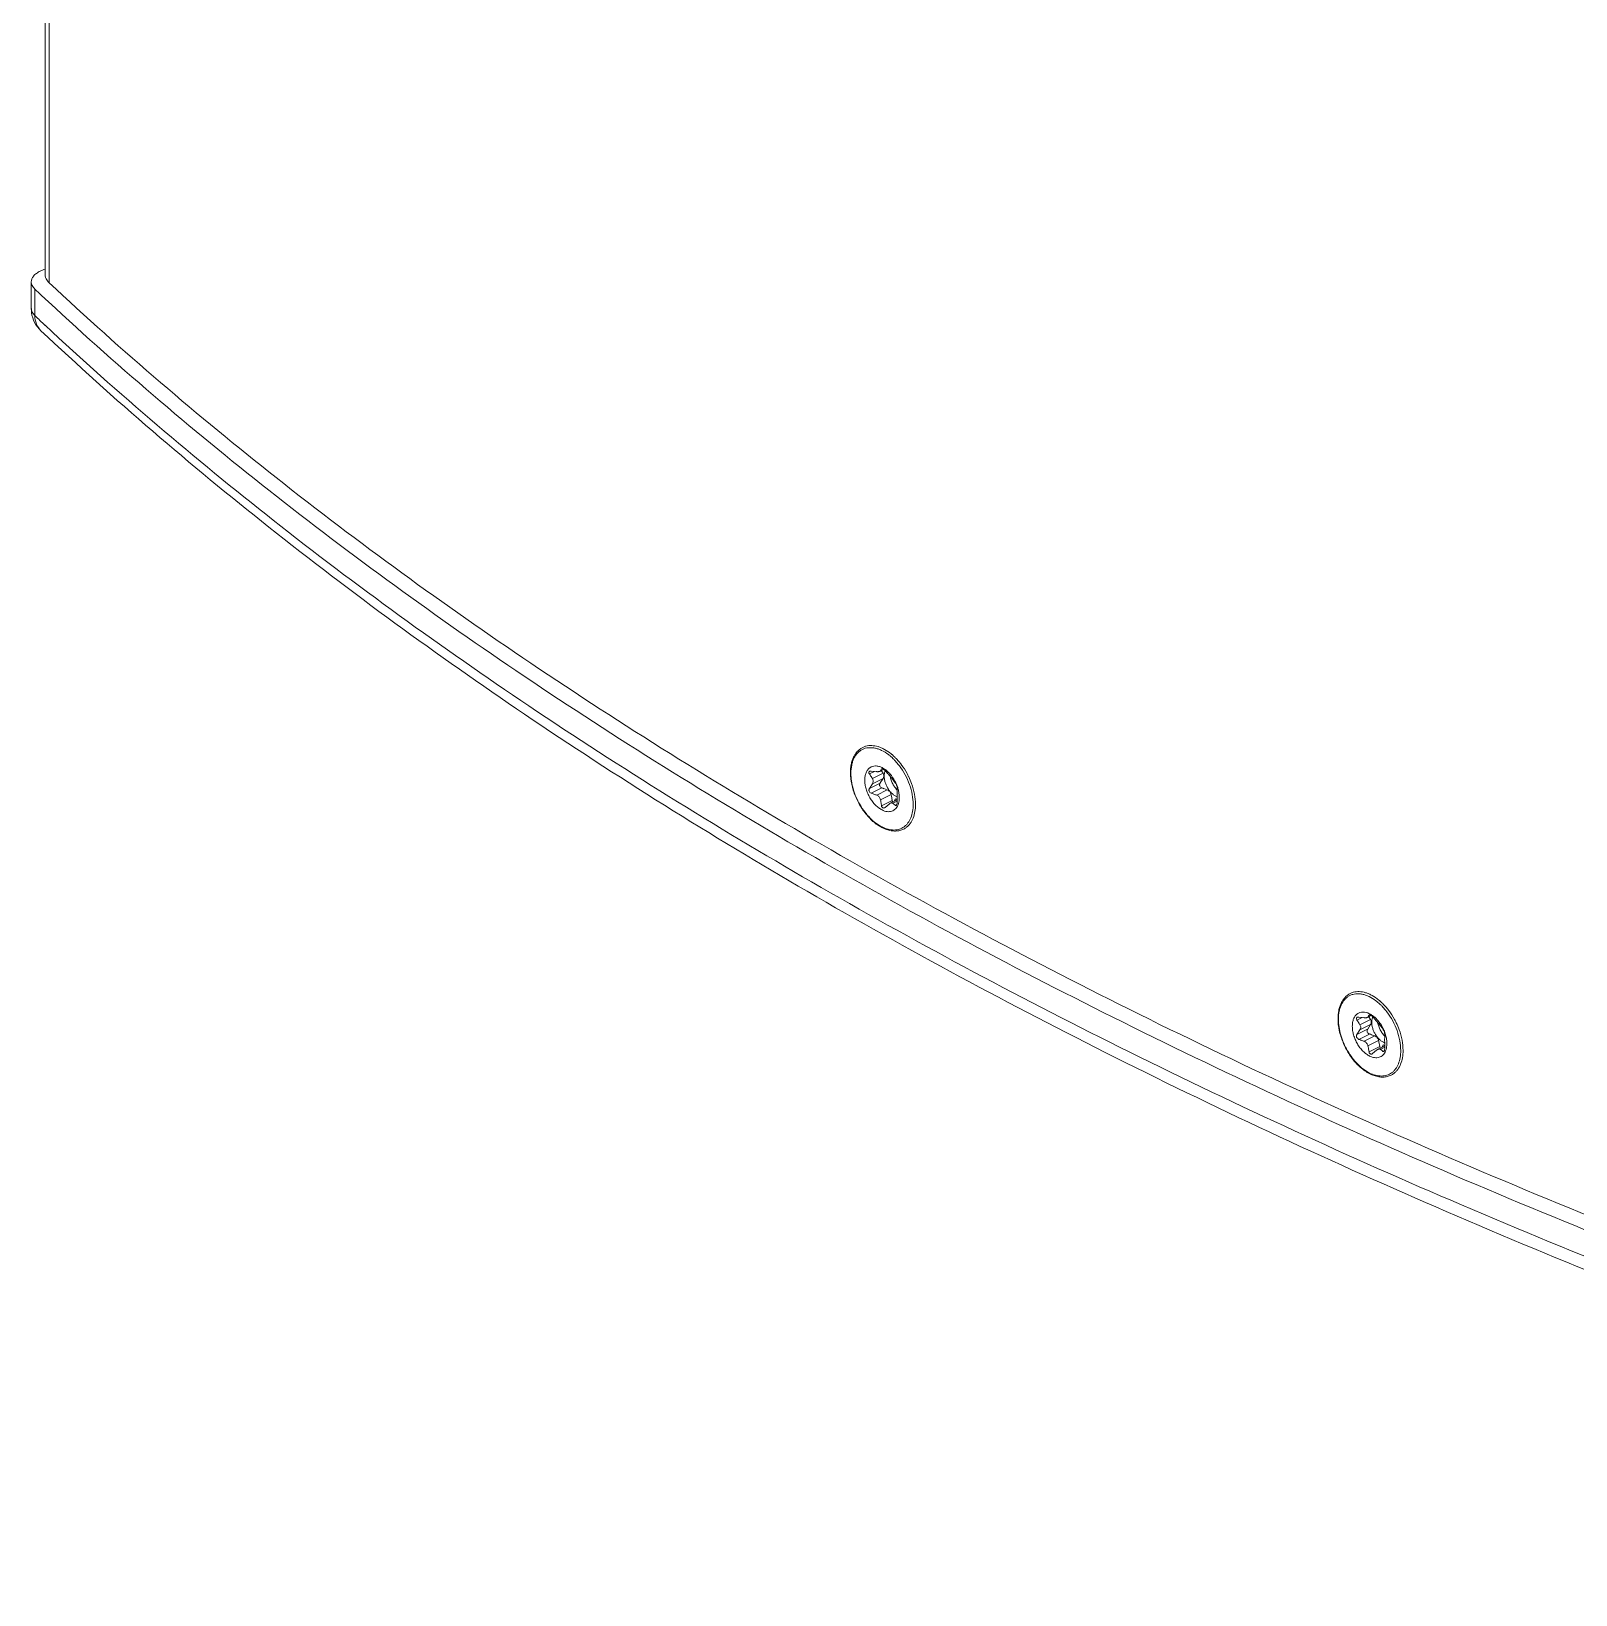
# Model space of a CAD drawing. Header units: millimetres. Extents: x 1177 to 4296, y 93 to 2298.
# Drawn here: x 2945.2 to 3096.5, y 1205 to 1358.1 of the extents above; entities that cross this region are included whole.
import ezdxf

# ---------------------------------------------------------------- set-up
doc = ezdxf.new("R2010")
doc.units = ezdxf.units.MM
doc.header["$LTSCALE"] = 0.1
doc.layers.get('0').update_dxf_attribs({"lineweight": 13})

msp = doc.modelspace()

# ---------------------------------------------------------------- linework, layer by layer
for p, q in [((2946.54, 1334.32), (2946.54, 1754.58)), ((2946.95, 1333.5), (2946.95, 1753.72)), ((2945.19, 1333.59), (2945.19, 1330.99)), ((2945.54, 1332.89), (2945.54, 1330.29)), ((2946.03, 1332.43), (2945.54, 1332.89)), ((2946.21, 1332.26), (2946.03, 1332.43)), ((2946.14, 1328.81), (2946.14, 1328.81))]:
    msp.add_line(p, q)
at = {"lineweight": 9}
for p, q in [((3027.3, 1285.39), (3027.81, 1285.64)), ((3027.47, 1285.67), (3027.96, 1285.63)), ((3028.63, 1285.45), (3027.59, 1284.93)), ((3028.69, 1285.83), (3028.32, 1285.64)), ((3028.67, 1285.84), (3028.38, 1285.69)), ((3028.63, 1285.45), (3028.46, 1285.72)), ((3028.48, 1285.88), (3028.5, 1285.9)), ((3028.48, 1285.88), (3028.52, 1285.9)), ((3028.61, 1285.88), (3028.69, 1285.83)), ((3029.23, 1285.27), (3029.59, 1284.83)), ((3027.3, 1283.96), (3028.34, 1284.48)), ((3027.3, 1283.96), (3027.59, 1284.42)), ((3027.47, 1283.5), (3028.51, 1284.02)), ((3028.63, 1284.94), (3027.59, 1284.42)), ((3029.05, 1283.82), (3028.01, 1283.3)), ((3028.34, 1284.48), (3028.35, 1284.51)), ((3028.35, 1284.51), (3028.63, 1284.94)), ((3029.05, 1283.82), (3028.72, 1283.95)), ((3029.42, 1283.38), (3028.38, 1282.86)), ((3028.48, 1282.28), (3029.52, 1282.8)), ((3028.83, 1282.11), (3028.78, 1282.07)), ((3029.23, 1282.44), (3028.83, 1282.11)), ((3030.02, 1282.86), (3029.34, 1282.52)), ((3029.52, 1282.8), (3029.45, 1283.24)), ((3030.02, 1282.73), (3029.59, 1282.51)), ((3029.85, 1282.95), (3029.72, 1282.71)), ((3029.84, 1282.31), (3029.98, 1282.38)), ((3030.01, 1283.2), (3030.02, 1282.86)), ((3075.05, 1261.28), (3075.57, 1261.54)), ((3075.23, 1261.57), (3075.72, 1261.52)), ((3076.39, 1261.34), (3075.35, 1260.82)), ((3076.39, 1260.83), (3075.35, 1260.31)), ((3076.45, 1261.72), (3076.08, 1261.54)), ((3076.11, 1260.4), (3076.39, 1260.83)), ((3076.43, 1261.74), (3076.13, 1261.59)), ((3076.39, 1261.34), (3076.22, 1261.61)), ((3076.24, 1261.78), (3076.28, 1261.8)), ((3076.24, 1261.78), (3076.25, 1261.79)), ((3076.37, 1261.77), (3076.45, 1261.72)), ((3076.98, 1261.16), (3077.35, 1260.72)), ((3075.05, 1259.86), (3076.09, 1260.38)), ((3075.05, 1259.86), (3075.35, 1260.31)), ((3075.23, 1259.39), (3076.27, 1259.91)), ((3076.81, 1259.72), (3075.77, 1259.2)), ((3076.09, 1260.38), (3076.11, 1260.4)), ((3077.17, 1259.28), (3076.13, 1258.76)), ((3076.81, 1259.72), (3076.48, 1259.84)), ((3077.28, 1258.7), (3077.2, 1259.13)), ((3077.77, 1259.1), (3077.78, 1258.75)), ((3076.24, 1258.18), (3077.28, 1258.7)), ((3076.59, 1258), (3076.54, 1257.97)), ((3076.98, 1258.33), (3076.59, 1258)), ((3077.78, 1258.75), (3077.1, 1258.41)), ((3077.78, 1258.62), (3077.35, 1258.41)), ((3077.61, 1258.84), (3077.48, 1258.6)), ((3077.6, 1258.21), (3077.73, 1258.28))]:
    msp.add_line(p, q, dxfattribs=at)
for centre, radius, start, end in [((2948.2, 1330.99), 3, 179.9796, 187.8707), ((2948.19, 1330.99), 3, 187.9318, 226.7411), ((3166.37, 1565.17), 322.39, 226.7661, 227.0139)]:
    msp.add_arc(centre, radius, start, end)
for centre, radius, start, end in [((3027.4, 1286.47), 1.7, 106.6947, 116.5357), ((3027.41, 1286.44), 1.73, 105.8099, 106.7076), ((3026.31, 1283.51), 4.73, 50.992, 53.0001), ((3026.2, 1283.37), 4.9, 49.8698, 50.9932), ((3026.21, 1283.39), 5.1, 49.7357, 50.9821), ((3026.94, 1277.36), 8.33, 82.5958, 82.9789), ((3026.9, 1286.63), 1.75, 327.635, 334.7257), ((3027.63, 1284.21), 2.01, 59.6373, 63.4175), ((3027.53, 1284.02), 2.23, 56.2395, 59.6736), ((3027.41, 1283.84), 2.44, 52.4225, 56.2627), ((3025.08, 1282.29), 6.46, 37.0885, 37.5762), ((3025.06, 1282.28), 6.71, 36.9599, 37.5645), ((3024.66, 1281.99), 7.2, 19.9069, 25.767), ((3024.74, 1272.71), 11.92, 70.4852, 71.5426), ((3026.41, 1282.87), 3.85, 17.799, 25.3196), ((3023.37, 1282.04), 6.19, 11.1647, 12.5637), ((3030.72, 1284.84), 2.08, 245.2234, 248.2609), ((3030.69, 1284.75), 1.98, 248.2684, 250.4137), ((3030.4, 1284.2), 1.12, 249.1768, 250.0173), ((3019.58, 1282.86), 10.44, 358.5836, 359.9848), ((3029.89, 1281.5), 1.69, 296.5704, 307.4028), ((3075.16, 1262.37), 1.7, 106.6947, 116.5357), ((3075.17, 1262.34), 1.73, 105.8099, 106.7076), ((3074.06, 1259.4), 4.73, 50.992, 53.0001), ((3073.96, 1259.27), 4.9, 49.8698, 50.9932), ((3073.97, 1259.28), 5.1, 49.7357, 50.9821), ((3072.84, 1258.18), 6.46, 37.0885, 37.5762), ((3072.82, 1258.17), 6.71, 36.9599, 37.5645), ((3074.7, 1253.25), 8.33, 82.5958, 82.9789), ((3074.66, 1262.52), 1.75, 327.635, 334.7257), ((3075.39, 1260.1), 2.01, 59.6373, 63.4175), ((3075.28, 1259.92), 2.23, 56.2395, 59.6736), ((3075.17, 1259.74), 2.44, 52.4225, 56.2627), ((3072.42, 1257.88), 7.2, 19.9069, 25.767), ((3072.5, 1248.61), 11.92, 70.4852, 71.5426), ((3071.13, 1257.93), 6.19, 11.1647, 12.5637), ((3074.16, 1258.76), 3.85, 17.799, 25.3196), ((3078.16, 1260.1), 1.12, 249.1768, 250.0173), ((3078.48, 1260.73), 2.08, 245.2234, 248.2609), ((3078.45, 1260.64), 1.98, 248.2684, 250.4137), ((3067.34, 1258.75), 10.44, 358.5836, 359.9848), ((3077.65, 1257.39), 1.69, 296.5704, 307.4028)]:
    msp.add_arc(centre, radius, start, end, dxfattribs=at)
for points, knots in [([(2946.54, 1334.84), (2946.38, 1334.79), (2946.22, 1334.73), (2946.07, 1334.65), (2945.94, 1334.59), (2945.71, 1334.45), (2945.42, 1334.19), (2945.24, 1333.9), (2945.19, 1333.69), (2945.19, 1333.59)], [-0.35038, -0.35038, -0.35038, -0.35038, 0, 0, 0, 0.301645, 0.56535, 0.793487, 1, 1, 1, 1]), ([(2945.19, 1333.59), (2945.19, 1333.47), (2945.27, 1333.2), (2945.44, 1332.98), (2945.54, 1332.89)], [0, 0, 0, 0, 0.465867, 1, 1, 1, 1]), ([(2946.59, 1334.02), (2946.61, 1333.97), (2946.69, 1333.78), (2946.83, 1333.61), (2946.95, 1333.5)], [0, 0, 0, 0, 0.231745, 1, 1, 1, 1]), ([(3193.05, 1210.45), (3180.26, 1213.86), (3155.22, 1221.14), (3118.84, 1233.58), (3084.39, 1247.33), (3052.04, 1262.3), (3021.98, 1278.43), (2994.37, 1295.62), (2969.35, 1313.78), (2954.08, 1326.83), (2946.95, 1333.5)], [0, 0, 0, 0, 0.142999, 0.281528, 0.41515, 0.54351, 0.666321, 0.783381, 0.894601, 1, 1, 1, 1]), ([(2945.54, 1330.29), (2945.44, 1330.39), (2945.27, 1330.6), (2945.19, 1330.87), (2945.19, 1330.99)], [0, 0, 0, 0, 0.534896, 1, 1, 1, 1]), ([(3192.64, 1209.12), (3167.44, 1215.85), (3130.65, 1227.37), (3083.85, 1246.03), (3051.46, 1261.02), (3021.36, 1277.15), (2993.71, 1294.36), (2968.64, 1312.54), (2953.35, 1325.59), (2946.21, 1332.26)], [0, 0, 0, 0, 0.281443, 0.415064, 0.543433, 0.666255, 0.78333, 0.894577, 1, 1, 1, 1]), ([(2946.14, 1328.81), (2945.95, 1328.99), (2945.64, 1329.46), (2945.54, 1330.01), (2945.54, 1330.29)], [0, 0, 0, 0, 0.483054, 1, 1, 1, 1]), ([(2946.14, 1328.81), (2953.29, 1322.08), (2968.63, 1308.93), (2993.75, 1290.62), (3021.48, 1273.31), (3051.66, 1257.09), (3084.12, 1242.03), (3131.03, 1223.29), (3167.9, 1211.73), (3193.16, 1204.98)], [0, 0, 0, 0, 0.105615, 0.216972, 0.33409, 0.456905, 0.585226, 0.718771, 1, 1, 1, 1]), ([(3193.57, 1206.28), (3168.32, 1212.99), (3131.46, 1224.49), (3084.56, 1243.13), (3052.1, 1258.1), (3021.92, 1274.23), (2994.19, 1291.43), (2969.06, 1309.61), (2953.72, 1322.66), (2946.56, 1329.34)], [0, 0, 0, 0, 0.281396, 0.415026, 0.543408, 0.666244, 0.783331, 0.894574, 1, 1, 1, 1])]:
    msp.add_open_spline(points, degree=3, knots=knots)
msp.add_open_spline([(2946.54, 1334.32), (2946.54, 1334.22), (2946.56, 1334.12), (2946.59, 1334.02)], degree=3)
for points, knots in [([(3029.42, 1287.36), (3029.22, 1287.52), (3028.91, 1287.73), (3028.47, 1287.95), (3028.05, 1288.1), (3027.63, 1288.18), (3027.23, 1288.17), (3027.03, 1288.13), (3026.94, 1288.1)], [0, 0, 0, 0, 0.28722, 0.421116, 0.548314, 0.783507, 0.893548, 1, 1, 1, 1]), ([(3025.44, 1285.51), (3025.44, 1285.79), (3025.47, 1286.19), (3025.6, 1286.7), (3025.74, 1287.04), (3025.91, 1287.34), (3026.12, 1287.61), (3026.37, 1287.83), (3026.55, 1287.94), (3026.65, 1287.99)], [0, 0, 0, 0, 0.283857, 0.41599, 0.54178, 0.661886, 0.777353, 0.88952, 1, 1, 1, 1]), ([(3029.15, 1287.28), (3028.94, 1287.44), (3028.61, 1287.65), (3028.15, 1287.84), (3027.82, 1287.93), (3027.49, 1287.97), (3027.18, 1287.96), (3026.88, 1287.91), (3026.6, 1287.8), (3026.35, 1287.64), (3026.13, 1287.44), (3025.93, 1287.2), (3025.77, 1286.91), (3025.64, 1286.59), (3025.52, 1286.11), (3025.48, 1285.72), (3025.48, 1285.46)], [0, 0, 0, 0, 0.144689, 0.211524, 0.274691, 0.334497, 0.39148, 0.446413, 0.500257, 0.554088, 0.608984, 0.665911, 0.725646, 0.78873, 0.855474, 1, 1, 1, 1]), ([(3029.76, 1286.74), (3029.72, 1286.77), (3029.6, 1286.91), (3029.46, 1287.03), (3029.36, 1287.12)], [0, 0, 0, 0, 0.254327, 1, 1, 1, 1]), ([(3029.92, 1286.9), (3029.88, 1286.93), (3029.75, 1287.07), (3029.61, 1287.19), (3029.51, 1287.28)], [0, 0, 0, 0, 0.254229, 1, 1, 1, 1]), ([(3030.2, 1286.23), (3030.17, 1286.27), (3030.02, 1286.45), (3029.87, 1286.62), (3029.76, 1286.74)], [0, 0, 0, 0, 0.253675, 1, 1, 1, 1]), ([(3030.38, 1286.37), (3030.34, 1286.41), (3030.19, 1286.6), (3030.04, 1286.77), (3029.92, 1286.9)], [0, 0, 0, 0, 0.253673, 1, 1, 1, 1]), ([(3030.65, 1279.99), (3030.53, 1279.93), (3030.27, 1279.83), (3029.85, 1279.78), (3029.41, 1279.82), (3028.96, 1279.93), (3028.51, 1280.13), (3028.07, 1280.4), (3027.63, 1280.74), (3027.08, 1281.29), (3026.46, 1282.1), (3025.99, 1283.01), (3025.71, 1283.79), (3025.51, 1284.55), (3025.44, 1285.13), (3025.44, 1285.51)], [0, 0, 0, 0, 0.046779, 0.094702, 0.14479, 0.19782, 0.254266, 0.314282, 0.377735, 0.444248, 0.583902, 0.727465, 0.798664, 0.86832, 1, 1, 1, 1]), ([(3025.48, 1285.46), (3025.48, 1285.2), (3025.53, 1284.68), (3025.7, 1283.9), (3025.98, 1283.12), (3026.36, 1282.36), (3026.82, 1281.67), (3027.34, 1281.06), (3027.91, 1280.56), (3028.5, 1280.19), (3029.1, 1279.95), (3029.6, 1279.88), (3029.97, 1279.91), (3030.23, 1279.97), (3030.47, 1280.07), (3030.69, 1280.21), (3030.9, 1280.38), (3031.14, 1280.66), (3031.38, 1281.11), (3031.55, 1281.73), (3031.58, 1282.17), (3031.58, 1282.41)], [0, 0, 0, 0, 0.068686, 0.141533, 0.217028, 0.293413, 0.36886, 0.441621, 0.510182, 0.573445, 0.630935, 0.683046, 0.707566, 0.731384, 0.754843, 0.778311, 0.802158, 0.826721, 0.878957, 0.936591, 1, 1, 1, 1]), ([(3028.53, 1281.86), (3028.42, 1281.92), (3028.19, 1282.06), (3027.87, 1282.34), (3027.58, 1282.68), (3027.33, 1283.06), (3027.12, 1283.48), (3026.96, 1283.91), (3026.86, 1284.35), (3026.83, 1284.77), (3026.86, 1285.16), (3026.95, 1285.5), (3027.11, 1285.79), (3027.32, 1286.01), (3027.59, 1286.14), (3027.89, 1286.19), (3028.22, 1286.14), (3028.43, 1286.06), (3028.53, 1286.01)], [0, 0, 0, 0, 0.06329, 0.13188, 0.204672, 0.280151, 0.356569, 0.432094, 0.504975, 0.573688, 0.637122, 0.694783, 0.747041, 0.795334, 0.842131, 0.890352, 0.942485, 1, 1, 1, 1]), ([(3027.3, 1285.39), (3027.28, 1285.41), (3027.25, 1285.46), (3027.24, 1285.53), (3027.25, 1285.58), (3027.28, 1285.62), (3027.31, 1285.64), (3027.33, 1285.65)], [0, 0, 0, 0, 0.28482, 0.535851, 0.651956, 0.765513, 1, 1, 1, 1]), ([(3027.59, 1284.93), (3027.57, 1284.97), (3027.47, 1285.12), (3027.37, 1285.28), (3027.3, 1285.39)], [0, 0, 0, 0, 0.252413, 1, 1, 1, 1]), ([(3027.33, 1285.65), (3027.34, 1285.66), (3027.38, 1285.67), (3027.43, 1285.68), (3027.47, 1285.67)], [0, 0, 0, 0, 0.23001, 1, 1, 1, 1]), ([(3028.01, 1285.62), (3028.04, 1285.61), (3028.1, 1285.61), (3028.18, 1285.61), (3028.26, 1285.62), (3028.3, 1285.63), (3028.32, 1285.64)], [0, 0, 0, 0, 0.30025, 0.570887, 0.804829, 1, 1, 1, 1]), ([(3028.32, 1285.64), (3028.33, 1285.65), (3028.35, 1285.66), (3028.37, 1285.68), (3028.38, 1285.69)], [0, 0, 0, 0, 0.528927, 1, 1, 1, 1]), ([(3028.5, 1285.9), (3028.51, 1285.91), (3028.54, 1285.91), (3028.58, 1285.89), (3028.6, 1285.88), (3028.61, 1285.88)], [0, 0, 0, 0, 0.388144, 0.666372, 1, 1, 1, 1]), ([(3028.7, 1285.19), (3028.7, 1285.23), (3028.69, 1285.33), (3028.65, 1285.41), (3028.63, 1285.45)], [0, 0, 0, 0, 0.492703, 1, 1, 1, 1]), ([(3028.63, 1284.94), (3028.65, 1284.97), (3028.69, 1285.06), (3028.7, 1285.15), (3028.7, 1285.19)], [0, 0, 0, 0, 0.501612, 1, 1, 1, 1]), ([(3028.69, 1285.83), (3028.7, 1285.82), (3028.75, 1285.78), (3028.8, 1285.74), (3028.83, 1285.71)], [0, 0, 0, 0, 0.245457, 1, 1, 1, 1]), ([(3028.74, 1285.18), (3028.74, 1285.23), (3028.75, 1285.41), (3028.79, 1285.58), (3028.84, 1285.7)], [0, 0, 0, 0, 0.269298, 1, 1, 1, 1]), ([(3028.74, 1285.18), (3028.74, 1285.08), (3028.76, 1284.87), (3028.83, 1284.56), (3028.95, 1284.25), (3029.11, 1283.95), (3029.3, 1283.68), (3029.52, 1283.46), (3029.75, 1283.27), (3029.92, 1283.19), (3030, 1283.16)], [0, 0, 0, 0, 0.121275, 0.250197, 0.383662, 0.518165, 0.650076, 0.776023, 0.893242, 1, 1, 1, 1]), ([(3028.83, 1285.71), (3028.87, 1285.67), (3029, 1285.53), (3029.13, 1285.38), (3029.23, 1285.27)], [0, 0, 0, 0, 0.248914, 1, 1, 1, 1]), ([(3028.9, 1285.78), (3029, 1285.7), (3029.19, 1285.53), (3029.55, 1285.12), (3029.76, 1284.76), (3029.88, 1284.51)], [0, 0, 0, 0, 0.235096, 0.483128, 1, 1, 1, 1]), ([(3029.33, 1285.14), (3029.36, 1285.01), (3029.42, 1284.77), (3029.57, 1284.42), (3029.77, 1284.09), (3029.93, 1283.9), (3030.02, 1283.81)], [0, 0, 0, 0, 0.246577, 0.501358, 0.755434, 1, 1, 1, 1]), ([(3031.58, 1282.41), (3031.58, 1282.73), (3031.51, 1283.39), (3031.25, 1284.36), (3030.82, 1285.31), (3030.44, 1285.91), (3030.23, 1286.18)], [0, 0, 0, 0, 0.234633, 0.485351, 0.743654, 1, 1, 1, 1]), ([(3031.14, 1285.12), (3031.09, 1285.23), (3030.88, 1285.64), (3030.63, 1286.03), (3030.42, 1286.31)], [0, 0, 0, 0, 0.252133, 1, 1, 1, 1]), ([(3027.47, 1283.5), (3027.43, 1283.51), (3027.34, 1283.56), (3027.27, 1283.67), (3027.25, 1283.76), (3027.25, 1283.84), (3027.26, 1283.9), (3027.28, 1283.94), (3027.3, 1283.96)], [0, 0, 0, 0, 0.252428, 0.508829, 0.635948, 0.760109, 0.881308, 1, 1, 1, 1]), ([(3028.01, 1283.3), (3027.97, 1283.32), (3027.79, 1283.39), (3027.61, 1283.45), (3027.47, 1283.5)], [0, 0, 0, 0, 0.247699, 1, 1, 1, 1]), ([(3027.59, 1284.42), (3027.61, 1284.45), (3027.65, 1284.54), (3027.67, 1284.67), (3027.65, 1284.81), (3027.61, 1284.89), (3027.59, 1284.93)], [0, 0, 0, 0, 0.247907, 0.494258, 0.743456, 1, 1, 1, 1]), ([(3028.51, 1284.02), (3028.47, 1284.03), (3028.38, 1284.08), (3028.31, 1284.19), (3028.29, 1284.28), (3028.29, 1284.36), (3028.3, 1284.42), (3028.32, 1284.46), (3028.34, 1284.48)], [0, 0, 0, 0, 0.252428, 0.508829, 0.635948, 0.760109, 0.881308, 1, 1, 1, 1]), ([(3029.42, 1283.38), (3029.4, 1283.43), (3029.37, 1283.53), (3029.29, 1283.66), (3029.18, 1283.76), (3029.1, 1283.8), (3029.05, 1283.82)], [0, 0, 0, 0, 0.254861, 0.506075, 0.754128, 1, 1, 1, 1]), ([(3029.59, 1284.83), (3029.61, 1284.8), (3029.7, 1284.69), (3029.78, 1284.58), (3029.84, 1284.49)], [0, 0, 0, 0, 0.255259, 1, 1, 1, 1]), ([(3029.84, 1284.49), (3029.86, 1284.46), (3029.91, 1284.38), (3029.96, 1284.26), (3030, 1284.15), (3030.01, 1284.07), (3030.02, 1284.04), (3030.02, 1284.03)], [0, 0, 0, 0, 0.242787, 0.53335, 0.805459, 0.914802, 1, 1, 1, 1]), ([(3030.02, 1284.03), (3030.02, 1284), (3030.02, 1283.9), (3030.02, 1283.79), (3030.01, 1283.72)], [0, 0, 0, 0, 0.240983, 1, 1, 1, 1]), ([(3030.01, 1283.72), (3030.01, 1283.68), (3030.01, 1283.61), (3030.01, 1283.44), (3030.01, 1283.3), (3030.01, 1283.2)], [0, 0, 0, 0, 0.189519, 0.428203, 1, 1, 1, 1]), ([(3030.07, 1284.04), (3030.08, 1284), (3030.14, 1283.82), (3030.17, 1283.64), (3030.19, 1283.51)], [0, 0, 0, 0, 0.254986, 1, 1, 1, 1]), ([(3030.19, 1283.51), (3030.21, 1283.4), (3030.23, 1283.19), (3030.22, 1282.81), (3030.17, 1282.52), (3030.1, 1282.36)], [0, 0, 0, 0, 0.274247, 0.533473, 1, 1, 1, 1]), ([(3031.81, 1282.41), (3031.81, 1282.74), (3031.74, 1283.44), (3031.55, 1284.11), (3031.43, 1284.44)], [0, 0, 0, 0, 0.483331, 1, 1, 1, 1]), ([(3028.38, 1282.86), (3028.36, 1282.91), (3028.33, 1283.01), (3028.25, 1283.14), (3028.14, 1283.24), (3028.06, 1283.28), (3028.01, 1283.3)], [0, 0, 0, 0, 0.254861, 0.506075, 0.754128, 1, 1, 1, 1]), ([(3028.48, 1282.28), (3028.47, 1282.33), (3028.44, 1282.53), (3028.41, 1282.72), (3028.38, 1282.86)], [0, 0, 0, 0, 0.249032, 1, 1, 1, 1]), ([(3028.61, 1282.07), (3028.6, 1282.08), (3028.56, 1282.1), (3028.52, 1282.15), (3028.49, 1282.21), (3028.48, 1282.26), (3028.48, 1282.28)], [0, 0, 0, 0, 0.228178, 0.47142, 0.729869, 1, 1, 1, 1]), ([(3030.1, 1282.36), (3030.07, 1282.28), (3030, 1282.14), (3029.85, 1281.96), (3029.68, 1281.82), (3029.48, 1281.73), (3029.25, 1281.69), (3029.02, 1281.69), (3028.77, 1281.75), (3028.61, 1281.82), (3028.53, 1281.86)], [0, 0, 0, 0, 0.129845, 0.251495, 0.367892, 0.482851, 0.600454, 0.724285, 0.857024, 1, 1, 1, 1]), ([(3028.78, 1282.07), (3028.76, 1282.06), (3028.7, 1282.04), (3028.64, 1282.06), (3028.61, 1282.07)], [0, 0, 0, 0, 0.506734, 1, 1, 1, 1]), ([(3029.34, 1282.52), (3029.33, 1282.51), (3029.29, 1282.49), (3029.25, 1282.46), (3029.23, 1282.44)], [0, 0, 0, 0, 0.236143, 1, 1, 1, 1]), ([(3029.59, 1282.51), (3029.57, 1282.53), (3029.53, 1282.54), (3029.47, 1282.55), (3029.41, 1282.55), (3029.36, 1282.53), (3029.34, 1282.52)], [0, 0, 0, 0, 0.231298, 0.465573, 0.71817, 1, 1, 1, 1]), ([(3029.59, 1282.64), (3029.58, 1282.65), (3029.54, 1282.7), (3029.53, 1282.76), (3029.52, 1282.8)], [0, 0, 0, 0, 0.238141, 1, 1, 1, 1]), ([(3029.84, 1282.31), (3029.82, 1282.33), (3029.74, 1282.4), (3029.66, 1282.47), (3029.59, 1282.51)], [0, 0, 0, 0, 0.241675, 1, 1, 1, 1]), ([(3029.91, 1282.3), (3029.91, 1282.3), (3029.9, 1282.29), (3029.87, 1282.29), (3029.85, 1282.31), (3029.84, 1282.31)], [0, 0, 0, 0, 0.248735, 0.486009, 1, 1, 1, 1]), ([(3030.02, 1282.6), (3030.02, 1282.57), (3030.01, 1282.5), (3030, 1282.43), (3029.97, 1282.37), (3029.95, 1282.33), (3029.93, 1282.31), (3029.91, 1282.3)], [0, 0, 0, 0, 0.309935, 0.594847, 0.719651, 0.829204, 1, 1, 1, 1]), ([(3030.92, 1280.16), (3030.99, 1280.21), (3031.12, 1280.33), (3031.37, 1280.63), (3031.61, 1281.08), (3031.77, 1281.71), (3031.81, 1282.17), (3031.81, 1282.41)], [0, 0, 0, 0, 0.107627, 0.218602, 0.45461, 0.714575, 1, 1, 1, 1]), ([(3073.2, 1261.41), (3073.2, 1261.68), (3073.23, 1262.09), (3073.36, 1262.59), (3073.5, 1262.93), (3073.67, 1263.24), (3073.88, 1263.5), (3074.13, 1263.72), (3074.31, 1263.83), (3074.4, 1263.88)], [0, 0, 0, 0, 0.283857, 0.41599, 0.54178, 0.661886, 0.777353, 0.88952, 1, 1, 1, 1]), ([(3076.91, 1263.17), (3076.7, 1263.33), (3076.37, 1263.54), (3075.91, 1263.73), (3075.58, 1263.82), (3075.25, 1263.87), (3074.94, 1263.86), (3074.64, 1263.8), (3074.36, 1263.69), (3074.11, 1263.54), (3073.88, 1263.33), (3073.69, 1263.09), (3073.53, 1262.8), (3073.4, 1262.48), (3073.28, 1262), (3073.24, 1261.61), (3073.24, 1261.35)], [0, 0, 0, 0, 0.144689, 0.211524, 0.274691, 0.334497, 0.39148, 0.446413, 0.500257, 0.554088, 0.608984, 0.665911, 0.725646, 0.78873, 0.855474, 1, 1, 1, 1]), ([(3077.18, 1263.25), (3076.98, 1263.41), (3076.67, 1263.63), (3076.23, 1263.84), (3075.81, 1264), (3075.39, 1264.08), (3074.98, 1264.06), (3074.79, 1264.02), (3074.7, 1264)], [0, 0, 0, 0, 0.28722, 0.421116, 0.548314, 0.783507, 0.893548, 1, 1, 1, 1]), ([(3076.29, 1257.75), (3076.18, 1257.81), (3075.95, 1257.95), (3075.63, 1258.23), (3075.34, 1258.57), (3075.08, 1258.95), (3074.88, 1259.37), (3074.72, 1259.81), (3074.62, 1260.24), (3074.59, 1260.66), (3074.62, 1261.05), (3074.71, 1261.4), (3074.87, 1261.69), (3075.08, 1261.9), (3075.35, 1262.04), (3075.65, 1262.08), (3075.98, 1262.04), (3076.19, 1261.95), (3076.29, 1261.9)], [0, 0, 0, 0, 0.06329, 0.13188, 0.204672, 0.280151, 0.356569, 0.432094, 0.504975, 0.573688, 0.637122, 0.694783, 0.747041, 0.795334, 0.842131, 0.890352, 0.942485, 1, 1, 1, 1]), ([(3077.52, 1262.63), (3077.48, 1262.67), (3077.35, 1262.8), (3077.22, 1262.92), (3077.11, 1263.01)], [0, 0, 0, 0, 0.254327, 1, 1, 1, 1]), ([(3077.67, 1262.79), (3077.64, 1262.83), (3077.51, 1262.96), (3077.37, 1263.09), (3077.27, 1263.18)], [0, 0, 0, 0, 0.254229, 1, 1, 1, 1]), ([(3077.96, 1262.12), (3077.92, 1262.17), (3077.78, 1262.34), (3077.63, 1262.51), (3077.52, 1262.63)], [0, 0, 0, 0, 0.253675, 1, 1, 1, 1]), ([(3078.13, 1262.26), (3078.1, 1262.31), (3077.95, 1262.49), (3077.8, 1262.67), (3077.67, 1262.79)], [0, 0, 0, 0, 0.253673, 1, 1, 1, 1]), ([(3079.34, 1258.3), (3079.34, 1258.62), (3079.27, 1259.28), (3079, 1260.26), (3078.58, 1261.21), (3078.2, 1261.8), (3077.99, 1262.08)], [0, 0, 0, 0, 0.234633, 0.485351, 0.743654, 1, 1, 1, 1]), ([(3078.9, 1261.01), (3078.85, 1261.12), (3078.64, 1261.53), (3078.39, 1261.93), (3078.18, 1262.2)], [0, 0, 0, 0, 0.252133, 1, 1, 1, 1]), ([(3078.4, 1255.88), (3078.28, 1255.82), (3078.02, 1255.73), (3077.61, 1255.67), (3077.17, 1255.71), (3076.72, 1255.83), (3076.27, 1256.02), (3075.82, 1256.3), (3075.39, 1256.64), (3074.83, 1257.18), (3074.22, 1257.99), (3073.75, 1258.91), (3073.47, 1259.68), (3073.26, 1260.44), (3073.2, 1261.03), (3073.2, 1261.41)], [0, 0, 0, 0, 0.046779, 0.094702, 0.14479, 0.19782, 0.254266, 0.314282, 0.377735, 0.444248, 0.583902, 0.727465, 0.798664, 0.86832, 1, 1, 1, 1]), ([(3073.24, 1261.35), (3073.24, 1261.1), (3073.29, 1260.57), (3073.46, 1259.79), (3073.74, 1259.01), (3074.12, 1258.26), (3074.58, 1257.57), (3075.1, 1256.96), (3075.67, 1256.46), (3076.26, 1256.08), (3076.86, 1255.85), (3077.36, 1255.78), (3077.73, 1255.81), (3077.99, 1255.87), (3078.23, 1255.97), (3078.45, 1256.1), (3078.66, 1256.28), (3078.9, 1256.56), (3079.14, 1257), (3079.31, 1257.62), (3079.34, 1258.07), (3079.34, 1258.3)], [0, 0, 0, 0, 0.068686, 0.141533, 0.217028, 0.293413, 0.36886, 0.441621, 0.510182, 0.573445, 0.630935, 0.683046, 0.707566, 0.731384, 0.754843, 0.778311, 0.802158, 0.826721, 0.878957, 0.936591, 1, 1, 1, 1]), ([(3075.05, 1261.28), (3075.04, 1261.3), (3075.01, 1261.35), (3075, 1261.42), (3075.01, 1261.47), (3075.03, 1261.51), (3075.06, 1261.53), (3075.09, 1261.55)], [0, 0, 0, 0, 0.28482, 0.535851, 0.651956, 0.765513, 1, 1, 1, 1]), ([(3075.35, 1260.82), (3075.32, 1260.86), (3075.23, 1261.02), (3075.13, 1261.17), (3075.05, 1261.28)], [0, 0, 0, 0, 0.252413, 1, 1, 1, 1]), ([(3075.09, 1261.55), (3075.1, 1261.55), (3075.14, 1261.57), (3075.19, 1261.57), (3075.23, 1261.57)], [0, 0, 0, 0, 0.23001, 1, 1, 1, 1]), ([(3075.35, 1260.31), (3075.37, 1260.35), (3075.41, 1260.43), (3075.43, 1260.56), (3075.41, 1260.7), (3075.37, 1260.78), (3075.35, 1260.82)], [0, 0, 0, 0, 0.247907, 0.494258, 0.743456, 1, 1, 1, 1]), ([(3075.77, 1261.51), (3075.8, 1261.51), (3075.86, 1261.5), (3075.94, 1261.5), (3076.01, 1261.51), (3076.06, 1261.53), (3076.08, 1261.54)], [0, 0, 0, 0, 0.30025, 0.570887, 0.804829, 1, 1, 1, 1]), ([(3076.08, 1261.54), (3076.09, 1261.54), (3076.11, 1261.56), (3076.13, 1261.58), (3076.13, 1261.59)], [0, 0, 0, 0, 0.528927, 1, 1, 1, 1]), ([(3076.25, 1261.79), (3076.27, 1261.8), (3076.3, 1261.8), (3076.34, 1261.79), (3076.36, 1261.78), (3076.37, 1261.77)], [0, 0, 0, 0, 0.388144, 0.666372, 1, 1, 1, 1]), ([(3076.46, 1261.08), (3076.46, 1261.13), (3076.45, 1261.22), (3076.41, 1261.3), (3076.39, 1261.34)], [0, 0, 0, 0, 0.492703, 1, 1, 1, 1]), ([(3076.39, 1260.83), (3076.41, 1260.87), (3076.45, 1260.95), (3076.46, 1261.04), (3076.46, 1261.08)], [0, 0, 0, 0, 0.501612, 1, 1, 1, 1]), ([(3076.45, 1261.72), (3076.46, 1261.71), (3076.51, 1261.68), (3076.56, 1261.63), (3076.59, 1261.6)], [0, 0, 0, 0, 0.245457, 1, 1, 1, 1]), ([(3076.5, 1261.08), (3076.5, 1261.12), (3076.51, 1261.3), (3076.54, 1261.48), (3076.6, 1261.59)], [0, 0, 0, 0, 0.269298, 1, 1, 1, 1]), ([(3076.5, 1261.08), (3076.5, 1260.98), (3076.52, 1260.77), (3076.59, 1260.45), (3076.71, 1260.14), (3076.87, 1259.85), (3077.06, 1259.58), (3077.28, 1259.35), (3077.51, 1259.17), (3077.68, 1259.08), (3077.76, 1259.05)], [0, 0, 0, 0, 0.121275, 0.250197, 0.383662, 0.518165, 0.650076, 0.776023, 0.893242, 1, 1, 1, 1]), ([(3076.59, 1261.6), (3076.63, 1261.56), (3076.76, 1261.42), (3076.89, 1261.28), (3076.98, 1261.16)], [0, 0, 0, 0, 0.248914, 1, 1, 1, 1]), ([(3076.65, 1261.67), (3076.75, 1261.59), (3076.95, 1261.42), (3077.31, 1261.01), (3077.52, 1260.66), (3077.64, 1260.4)], [0, 0, 0, 0, 0.235096, 0.483128, 1, 1, 1, 1]), ([(3077.09, 1261.03), (3077.11, 1260.91), (3077.18, 1260.66), (3077.33, 1260.31), (3077.53, 1259.99), (3077.69, 1259.79), (3077.77, 1259.7)], [0, 0, 0, 0, 0.246577, 0.501358, 0.755434, 1, 1, 1, 1]), ([(3077.35, 1260.72), (3077.37, 1260.7), (3077.46, 1260.59), (3077.54, 1260.47), (3077.6, 1260.38)], [0, 0, 0, 0, 0.255259, 1, 1, 1, 1]), ([(3075.23, 1259.39), (3075.19, 1259.41), (3075.1, 1259.46), (3075.03, 1259.56), (3075, 1259.66), (3075, 1259.73), (3075.02, 1259.8), (3075.04, 1259.84), (3075.05, 1259.86)], [0, 0, 0, 0, 0.252428, 0.508829, 0.635948, 0.760109, 0.881308, 1, 1, 1, 1]), ([(3075.77, 1259.2), (3075.73, 1259.21), (3075.55, 1259.28), (3075.37, 1259.35), (3075.23, 1259.39)], [0, 0, 0, 0, 0.247699, 1, 1, 1, 1]), ([(3076.13, 1258.76), (3076.12, 1258.81), (3076.09, 1258.9), (3076.01, 1259.03), (3075.9, 1259.13), (3075.82, 1259.18), (3075.77, 1259.2)], [0, 0, 0, 0, 0.254861, 0.506075, 0.754128, 1, 1, 1, 1]), ([(3076.27, 1259.91), (3076.23, 1259.93), (3076.14, 1259.98), (3076.07, 1260.08), (3076.04, 1260.18), (3076.04, 1260.25), (3076.06, 1260.32), (3076.08, 1260.36), (3076.09, 1260.38)], [0, 0, 0, 0, 0.252428, 0.508829, 0.635948, 0.760109, 0.881308, 1, 1, 1, 1]), ([(3077.17, 1259.28), (3077.16, 1259.33), (3077.13, 1259.42), (3077.05, 1259.55), (3076.94, 1259.65), (3076.86, 1259.7), (3076.81, 1259.72)], [0, 0, 0, 0, 0.254861, 0.506075, 0.754128, 1, 1, 1, 1]), ([(3077.6, 1260.38), (3077.62, 1260.35), (3077.67, 1260.27), (3077.72, 1260.15), (3077.75, 1260.04), (3077.77, 1259.97), (3077.78, 1259.93), (3077.78, 1259.92)], [0, 0, 0, 0, 0.242787, 0.53335, 0.805459, 0.914802, 1, 1, 1, 1]), ([(3077.78, 1259.92), (3077.78, 1259.89), (3077.78, 1259.79), (3077.78, 1259.69), (3077.77, 1259.61)], [0, 0, 0, 0, 0.240983, 1, 1, 1, 1]), ([(3077.77, 1259.61), (3077.77, 1259.58), (3077.77, 1259.5), (3077.76, 1259.33), (3077.77, 1259.19), (3077.77, 1259.1)], [0, 0, 0, 0, 0.189519, 0.428203, 1, 1, 1, 1]), ([(3077.83, 1259.94), (3077.84, 1259.89), (3077.89, 1259.72), (3077.93, 1259.54), (3077.95, 1259.4)], [0, 0, 0, 0, 0.254986, 1, 1, 1, 1]), ([(3077.95, 1259.4), (3077.97, 1259.29), (3077.99, 1259.09), (3077.98, 1258.7), (3077.93, 1258.42), (3077.86, 1258.25)], [0, 0, 0, 0, 0.274247, 0.533473, 1, 1, 1, 1]), ([(3079.57, 1258.3), (3079.57, 1258.64), (3079.49, 1259.33), (3079.31, 1260), (3079.19, 1260.34)], [0, 0, 0, 0, 0.483331, 1, 1, 1, 1]), ([(3076.24, 1258.18), (3076.23, 1258.23), (3076.2, 1258.42), (3076.17, 1258.61), (3076.13, 1258.76)], [0, 0, 0, 0, 0.249032, 1, 1, 1, 1]), ([(3076.37, 1257.96), (3076.35, 1257.97), (3076.32, 1258), (3076.28, 1258.05), (3076.25, 1258.11), (3076.24, 1258.15), (3076.24, 1258.18)], [0, 0, 0, 0, 0.228178, 0.47142, 0.729869, 1, 1, 1, 1]), ([(3077.86, 1258.25), (3077.83, 1258.17), (3077.75, 1258.03), (3077.61, 1257.85), (3077.43, 1257.71), (3077.23, 1257.62), (3077.01, 1257.58), (3076.78, 1257.59), (3076.53, 1257.64), (3076.37, 1257.71), (3076.29, 1257.75)], [0, 0, 0, 0, 0.129845, 0.251495, 0.367892, 0.482851, 0.600454, 0.724285, 0.857024, 1, 1, 1, 1]), ([(3076.54, 1257.97), (3076.51, 1257.95), (3076.46, 1257.94), (3076.4, 1257.95), (3076.37, 1257.96)], [0, 0, 0, 0, 0.506734, 1, 1, 1, 1]), ([(3077.1, 1258.41), (3077.09, 1258.41), (3077.05, 1258.38), (3077.01, 1258.36), (3076.98, 1258.33)], [0, 0, 0, 0, 0.236143, 1, 1, 1, 1]), ([(3077.35, 1258.41), (3077.33, 1258.42), (3077.29, 1258.44), (3077.23, 1258.45), (3077.16, 1258.44), (3077.12, 1258.42), (3077.1, 1258.41)], [0, 0, 0, 0, 0.231298, 0.465573, 0.71817, 1, 1, 1, 1]), ([(3077.35, 1258.53), (3077.34, 1258.54), (3077.3, 1258.59), (3077.28, 1258.65), (3077.28, 1258.7)], [0, 0, 0, 0, 0.238141, 1, 1, 1, 1]), ([(3077.6, 1258.21), (3077.58, 1258.23), (3077.5, 1258.3), (3077.41, 1258.36), (3077.35, 1258.41)], [0, 0, 0, 0, 0.241675, 1, 1, 1, 1]), ([(3077.67, 1258.19), (3077.67, 1258.19), (3077.65, 1258.19), (3077.63, 1258.19), (3077.61, 1258.2), (3077.6, 1258.21)], [0, 0, 0, 0, 0.248735, 0.486009, 1, 1, 1, 1]), ([(3077.78, 1258.5), (3077.78, 1258.46), (3077.77, 1258.4), (3077.75, 1258.32), (3077.73, 1258.27), (3077.71, 1258.23), (3077.69, 1258.2), (3077.67, 1258.19)], [0, 0, 0, 0, 0.309935, 0.594847, 0.719651, 0.829204, 1, 1, 1, 1]), ([(3078.67, 1256.05), (3078.75, 1256.11), (3078.88, 1256.23), (3079.13, 1256.52), (3079.36, 1256.97), (3079.53, 1257.61), (3079.57, 1258.06), (3079.57, 1258.3)], [0, 0, 0, 0, 0.107627, 0.218602, 0.45461, 0.714575, 1, 1, 1, 1])]:
    msp.add_open_spline(points, degree=3, knots=knots, dxfattribs=at)

doc.saveas('drawing.dxf')
